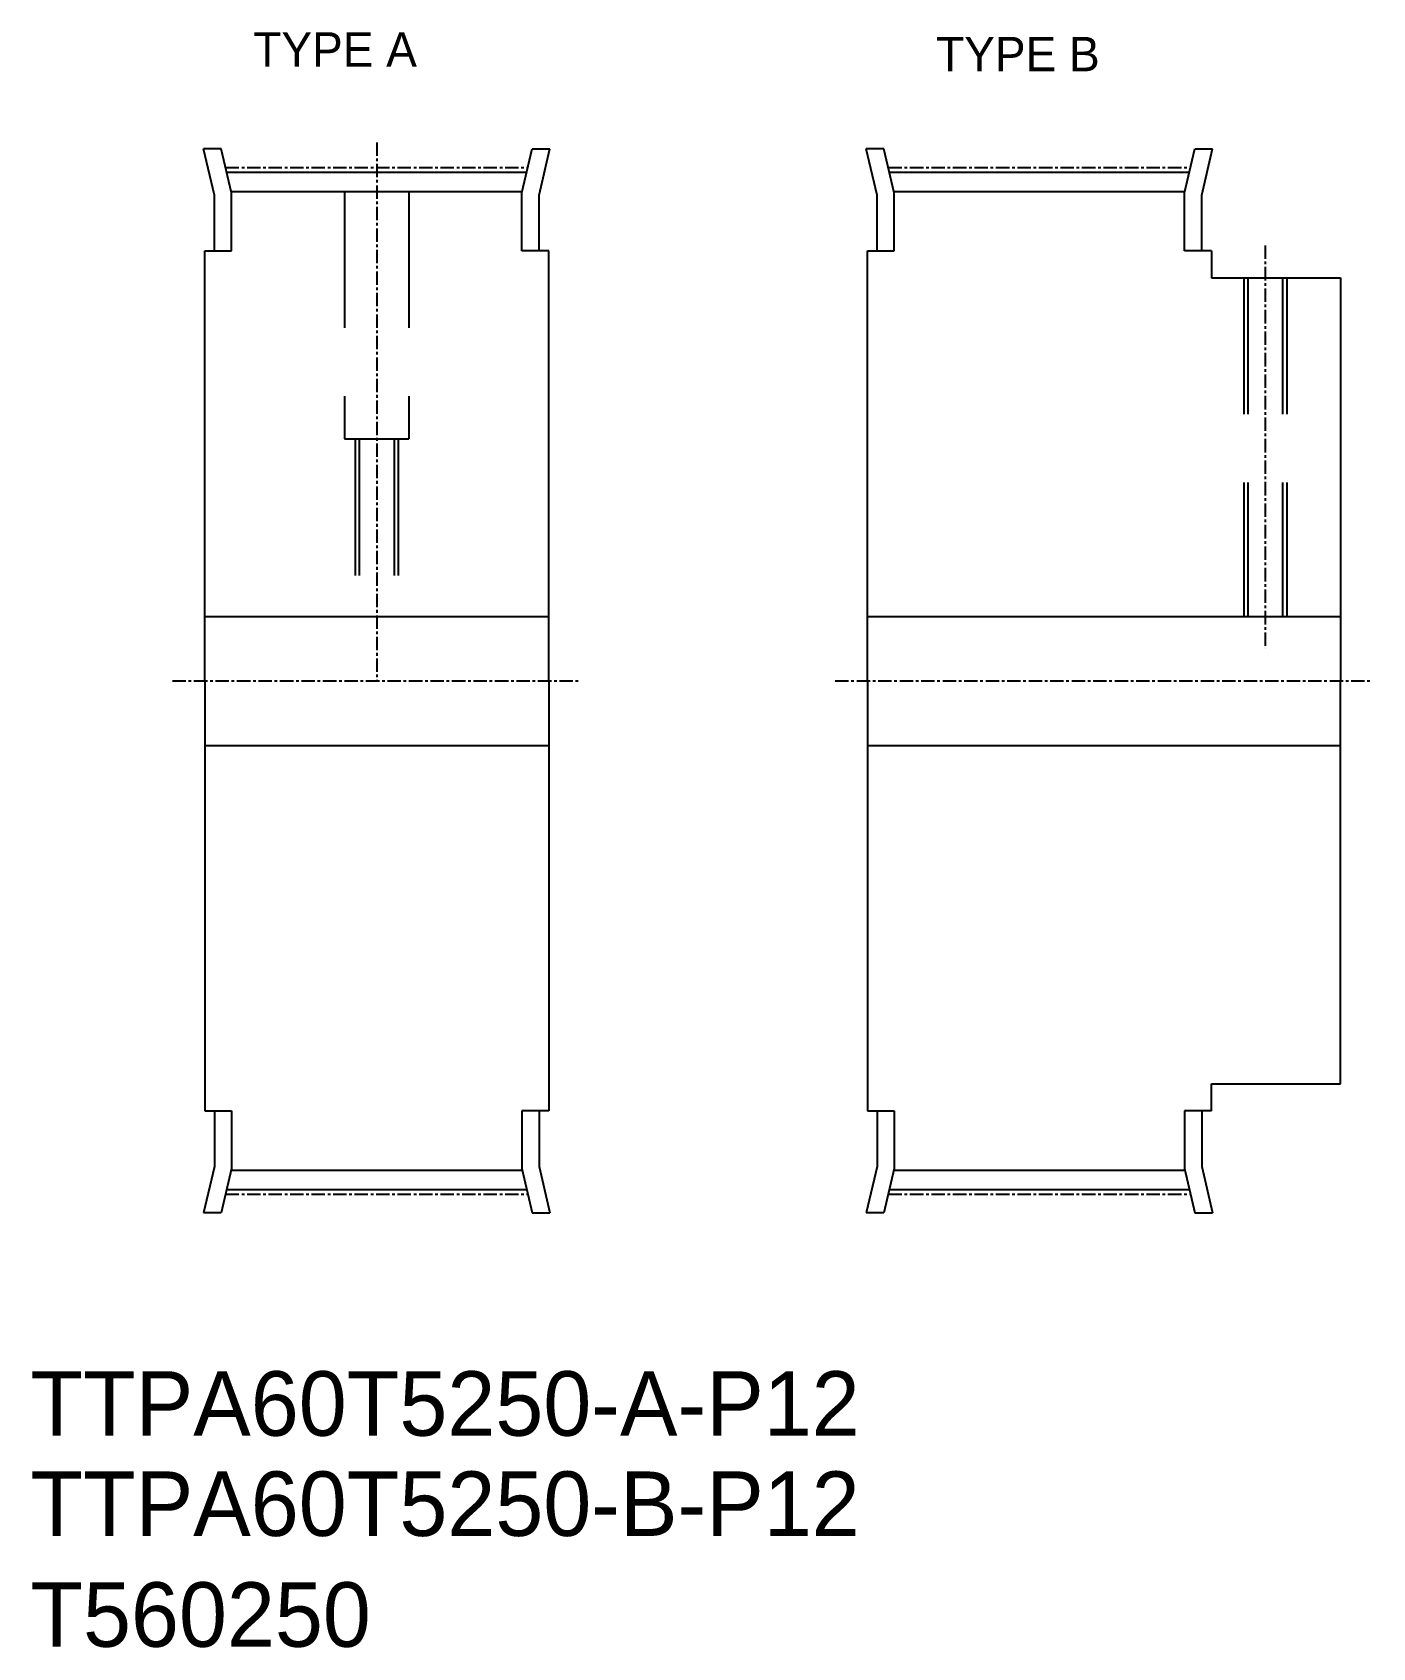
# Model space of a CAD drawing. Extents: x -286 to -161, y -61 to 89.
import ezdxf

# ---------------------------------------------------------------- set-up
doc = ezdxf.new("R2010")
doc.units = 0
doc.linetypes.add('CENTER', pattern=[2, 1.25, -0.25, 0.25, -0.25])
doc.linetypes.add('DASHED', pattern=[19.05, 12.7, -6.35])
doc.layers.get('0').update_dxf_attribs({"linetype": 'CONTINUOUS'})
doc.layers.add('CENTER', color=1, linetype='CENTER')

msp = doc.modelspace()

# ---------------------------------------------------------------- linework, layer by layer
for p, q in [((-268.87, 74.23), (-269.88, 78.54)), ((-268.24, 78.54), (-269.88, 78.54)), ((-267.27, 74.42), (-268.24, 78.54)), ((-240.27, 74.42), (-239.3, 78.54)), ((-239.3, 78.54), (-237.66, 78.54)), ((-238.67, 74.23), (-237.66, 78.54)), ((-207.22, 74.23), (-208.23, 78.54)), ((-206.59, 78.54), (-208.23, 78.54)), ((-205.62, 74.42), (-206.59, 78.54)), ((-178.62, 74.42), (-177.65, 78.54)), ((-177.65, 78.54), (-176.01, 78.54)), ((-177.02, 74.23), (-176.01, 78.54)), ((-267.73, 76.37), (-239.81, 76.37)), ((-206.08, 76.37), (-178.16, 76.37)), ((-268.87, 69.04), (-268.87, 74.23)), ((-267.27, 74.57), (-240.27, 74.57)), ((-267.27, 69.04), (-267.27, 74.42)), ((-240.27, 69.04), (-240.27, 74.42)), ((-238.67, 69.04), (-238.67, 74.23)), ((-207.22, 69.04), (-207.22, 74.23)), ((-205.62, 74.57), (-178.62, 74.57)), ((-205.62, 69.04), (-205.62, 74.42)), ((-178.62, 69.04), (-178.62, 74.42)), ((-177.02, 69.04), (-177.02, 74.23)), ((-269.77, 29.04), (-269.77, 69.04)), ((-269.77, 69.04), (-267.27, 69.04)), ((-237.77, 69.04), (-240.27, 69.04)), ((-237.77, 29.04), (-237.77, 69.04)), ((-208.12, 29.04), (-208.12, 69.04)), ((-208.12, 69.04), (-205.62, 69.04)), ((-176.12, 69.04), (-178.62, 69.04)), ((-176.12, 66.54), (-164.12, 66.54)), ((-164.12, 66.54), (-164.12, 29.04)), ((-269.77, 35.04), (-237.77, 35.04)), ((-208.12, 35.04), (-164.12, 35.04)), ((-269.77, 29.04), (-269.77, -10.96)), ((-237.77, 29.04), (-237.77, -10.96)), ((-208.12, 29.04), (-208.12, -10.96)), ((-164.12, -8.46), (-164.12, 29.04)), ((-269.77, 23.04), (-237.77, 23.04)), ((-208.12, 23.04), (-164.12, 23.04)), ((-176.12, -8.46), (-164.12, -8.46)), ((-269.77, -10.96), (-267.27, -10.96)), ((-268.87, -10.96), (-268.87, -16.15)), ((-267.27, -10.96), (-267.27, -16.33)), ((-240.27, -10.96), (-240.27, -16.33)), ((-237.77, -10.96), (-240.27, -10.96)), ((-238.67, -10.96), (-238.67, -16.15)), ((-208.12, -10.96), (-205.62, -10.96)), ((-207.22, -10.96), (-207.22, -16.15)), ((-205.62, -10.96), (-205.62, -16.33)), ((-178.62, -10.96), (-178.62, -16.33)), ((-176.12, -10.96), (-178.62, -10.96)), ((-177.02, -10.96), (-177.02, -16.15)), ((-268.87, -16.15), (-269.88, -20.46)), ((-267.27, -16.33), (-268.24, -20.46)), ((-267.27, -16.48), (-240.27, -16.48)), ((-240.27, -16.33), (-239.3, -20.46)), ((-238.67, -16.15), (-237.66, -20.46)), ((-207.22, -16.15), (-208.23, -20.46)), ((-205.62, -16.33), (-206.59, -20.46)), ((-205.62, -16.48), (-178.62, -16.48)), ((-178.62, -16.33), (-177.65, -20.46)), ((-177.02, -16.15), (-176.01, -20.46)), ((-267.73, -18.28), (-239.81, -18.28)), ((-206.08, -18.28), (-178.16, -18.28)), ((-268.24, -20.46), (-269.88, -20.46)), ((-239.3, -20.46), (-237.66, -20.46)), ((-206.59, -20.46), (-208.23, -20.46)), ((-177.65, -20.46), (-176.01, -20.46))]:
    msp.add_line(p, q)
at = {"color": 3, "linetype": 'DASHED'}
for p, q in [((-256.77, 74.57), (-256.77, 51.54)), ((-250.77, 74.57), (-250.77, 51.54)), ((-173.12, 66.54), (-173.12, 35.04)), ((-172.74, 66.54), (-172.74, 35.04)), ((-169.5, 66.54), (-169.5, 35.04)), ((-169.12, 66.54), (-169.12, 35.04)), ((-256.77, 51.54), (-250.77, 51.54)), ((-255.77, 51.54), (-255.77, 35.04)), ((-255.39, 51.54), (-255.39, 35.04)), ((-252.15, 51.54), (-252.15, 35.04)), ((-251.77, 51.54), (-251.77, 35.04))]:
    msp.add_line(p, q, dxfattribs=at)
at = {"color": 7, "linetype": 'CONTINUOUS'}
for p, q in [((-176.12, 69.04), (-176.12, 66.54)), ((-176.12, -10.96), (-176.12, -8.46))]:
    msp.add_line(p, q, dxfattribs=at)
at = {"layer": 'CENTER'}
for p, q in [((-253.77, 79.13), (-253.77, 29.04)), ((-267.83, 76.79), (-239.71, 76.79)), ((-206.17, 76.79), (-178.06, 76.79)), ((-171.12, 69.54), (-171.12, 32.04)), ((-272.77, 29.04), (-234.77, 29.04)), ((-211.12, 29.04), (-161.12, 29.04)), ((-267.83, -18.7), (-239.71, -18.7)), ((-206.17, -18.7), (-178.06, -18.7))]:
    msp.add_line(p, q, dxfattribs=at)

# ---------------------------------------------------------------- texts
for s, p in [('TYPE A', (-265.25, 86.17)), ('TYPE B', (-201.73, 85.74))]:
    msp.add_text(s, height=3.2).set_placement(p)
at = {"color": 7, "linetype": 'CONTINUOUS'}
for s, p in [('TTPA60T5250-A-P12', (-285.99, -41.18)), ('TTPA60T5250-B-P12', (-285.99, -50.5)), ('T560250', (-285.99, -60.81))]:
    msp.add_text(s, height=6, dxfattribs=at).set_placement(p)

doc.saveas('drawing.dxf')
